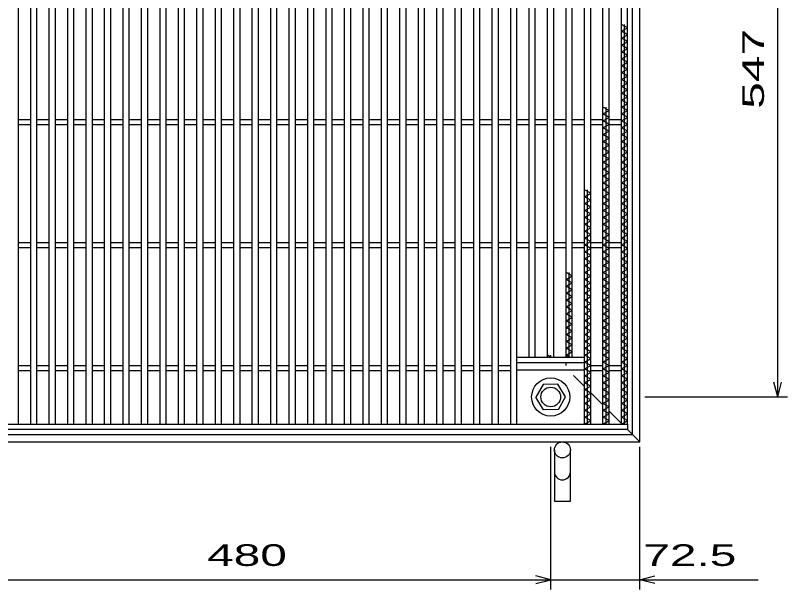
# Model space of a CAD drawing. Units: millimetres, scale not verified. Extents: x -1456 to 1385, y -1026 to 843.
# Drawn here: x -876 to -248, y -312 to 155 of the extents above; entities that cross this region are included whole.
import ezdxf
from ezdxf.enums import TextEntityAlignment as Align

# ---------------------------------------------------------------- set-up
doc = ezdxf.new("R2010")
doc.units = ezdxf.units.MM
doc.header["$LTSCALE"] = 8
doc.linetypes.add('DASHED', pattern=[7.5, 6, -1.5])
for name, color, linetype, lineweight in [('16', 3, 'Continuous', 25), ('19', 6, 'Continuous', 25), ('22', 4, 'Continuous', 25)]:
    doc.layers.add(name, color=color, linetype=linetype, lineweight=lineweight)
doc.styles.add('ベクトル', font='')
doc.styles.get('ベクトル').set_extended_font_data('ベクトル')

msp = doc.modelspace()

# ---------------------------------------------------------------- linework, layer by layer
at = {"layer": '16'}
for p, q in [((-873, -177), (-873, 414)), ((-863, -177), (-863, 414)), ((-858, -177), (-858, 414)), ((-848, -177), (-848, 414)), ((-843, -177), (-843, 414)), ((-833, -177), (-833, 414)), ((-828, -177), (-828, 414)), ((-818, -177), (-818, 414)), ((-813, -177), (-813, 414)), ((-803, -177), (-803, 414)), ((-798, -177), (-798, 414)), ((-788, -177), (-788, 414)), ((-783, -177), (-783, 414)), ((-773, -177), (-773, 414)), ((-768, -177), (-768, 414)), ((-758, -177), (-758, 414)), ((-753, -177), (-753, 414)), ((-743, -177), (-743, 414)), ((-738, -177), (-738, 414)), ((-728, -177), (-728, 414)), ((-723, -177), (-723, 414)), ((-713, -177), (-713, 414)), ((-708, -177), (-708, 414)), ((-698, -177), (-698, 414)), ((-693, -177), (-693, 414)), ((-683, -177), (-683, 414)), ((-678, -177), (-678, 414)), ((-668, -177), (-668, 414)), ((-663, -177), (-663, 414)), ((-653, -177), (-653, 414)), ((-648, -177), (-648, 414)), ((-638, -177), (-638, 414)), ((-633, -177), (-633, 414)), ((-623, -177), (-623, 414)), ((-618, -177), (-618, 414)), ((-608, -177), (-608, 414)), ((-603, -177), (-603, 414)), ((-593, -177), (-593, 414)), ((-588, -177), (-588, 414)), ((-578, -177), (-578, 414)), ((-573, -177), (-573, 414)), ((-563, -177), (-563, 414)), ((-558, -177), (-558, 414)), ((-548, -177), (-548, 414)), ((-543, -177), (-543, 414)), ((-533, -177), (-533, 414)), ((-528, -177), (-528, 414)), ((-518, -177), (-518, 414)), ((-513, -177), (-513, 414)), ((-503, -177), (-503, 414)), ((-498, -177), (-498, 414)), ((-488, -177), (-488, 414)), ((-483, -177), (-483, 414)), ((-473, -177), (-473, 414)), ((-468, -177), (-468, 414)), ((-413, -177), (-413, 414)), ((-408, -177), (-408, 414)), ((-398, -177), (-398, 414)), ((-393, -177), (-393, 414)), ((-383, -177), (-383, 414)), ((-378, -177), (-378, 414)), ((-458, -122.5), (-458, 359.5)), ((-453, -122.5), (-453, 359.5)), ((-443, -122.5), (-443, 359.5)), ((-438, -122.5), (-438, 359.5)), ((-428, -122.5), (-428, 359.5)), ((-423, -122.5), (-423, 359.5)), ((-378, 145), (-383, 147.8)), ((-383, 142.2), (-378, 145)), ((-380.5, -177), (-380.5, 147.8)), ((-378, 139.4), (-383, 142.2)), ((-383, 136.6), (-378, 139.4)), ((-378, 133.8), (-383, 136.6)), ((-383, 131), (-378, 133.8)), ((-378, 128.2), (-383, 131)), ((-383, 125.4), (-378, 128.2)), ((-378, 122.6), (-383, 125.4)), ((-383, 119.8), (-378, 122.6)), ((-378, 117), (-383, 119.8)), ((-383, 114.2), (-378, 117)), ((-378, 111.4), (-383, 114.2)), ((-383, 108.6), (-378, 111.4)), ((-378, 105.8), (-383, 108.6)), ((-383, 103), (-378, 105.8)), ((-378, 100.2), (-383, 103)), ((-383, 97.4), (-378, 100.2)), ((-378, 94.6), (-383, 97.4)), ((-383, 91.8), (-378, 94.6)), ((-378, 89), (-383, 91.8)), ((-383, 86.2), (-378, 89)), ((-378, 83.4), (-383, 86.2)), ((-383, 80.6), (-378, 83.4)), ((-393, 77.8), (-398, 80.6)), ((-398, 75), (-393, 77.8)), ((-395.5, -177), (-395.5, 80.6)), ((-378, 77.8), (-383, 80.6)), ((-383, 75), (-378, 77.8)), ((-873, 70.5), (-863, 70.5)), ((-858, 70.5), (-848, 70.5)), ((-843, 70.5), (-833, 70.5)), ((-828, 70.5), (-818, 70.5)), ((-813, 70.5), (-803, 70.5)), ((-798, 70.5), (-788, 70.5)), ((-783, 70.5), (-773, 70.5)), ((-768, 70.5), (-758, 70.5)), ((-753, 70.5), (-743, 70.5)), ((-738, 70.5), (-728, 70.5)), ((-723, 70.5), (-713, 70.5)), ((-708, 70.5), (-698, 70.5)), ((-693, 70.5), (-683, 70.5)), ((-678, 70.5), (-668, 70.5)), ((-663, 70.5), (-653, 70.5)), ((-648, 70.5), (-638, 70.5)), ((-633, 70.5), (-623, 70.5)), ((-618, 70.5), (-608, 70.5)), ((-603, 70.5), (-593, 70.5)), ((-588, 70.5), (-578, 70.5)), ((-573, 70.5), (-563, 70.5)), ((-558, 70.5), (-548, 70.5)), ((-543, 70.5), (-533, 70.5)), ((-528, 70.5), (-518, 70.5)), ((-513, 70.5), (-503, 70.5)), ((-498, 70.5), (-488, 70.5)), ((-483, 70.5), (-473, 70.5)), ((-468, 70.5), (-458, 70.5)), ((-453, 70.5), (-443, 70.5)), ((-438, 70.5), (-428, 70.5)), ((-423, 70.5), (-413, 70.5)), ((-408, 70.5), (-398, 70.5)), ((-393, 72.2), (-398, 75)), ((-398, 69.4), (-393, 72.2)), ((-393, 66.6), (-398, 69.4)), ((-393, 70.5), (-383, 70.5)), ((-378, 72.2), (-383, 75)), ((-383, 69.4), (-378, 72.2)), ((-378, 66.6), (-383, 69.4)), ((-873, 66.5), (-863, 66.5)), ((-858, 66.5), (-848, 66.5)), ((-843, 66.5), (-833, 66.5)), ((-828, 66.5), (-818, 66.5)), ((-813, 66.5), (-803, 66.5)), ((-798, 66.5), (-788, 66.5)), ((-783, 66.5), (-773, 66.5)), ((-768, 66.5), (-758, 66.5)), ((-753, 66.5), (-743, 66.5)), ((-738, 66.5), (-728, 66.5)), ((-723, 66.5), (-713, 66.5)), ((-708, 66.5), (-698, 66.5)), ((-693, 66.5), (-683, 66.5)), ((-678, 66.5), (-668, 66.5)), ((-663, 66.5), (-653, 66.5)), ((-648, 66.5), (-638, 66.5)), ((-633, 66.5), (-623, 66.5)), ((-618, 66.5), (-608, 66.5)), ((-603, 66.5), (-593, 66.5)), ((-588, 66.5), (-578, 66.5)), ((-573, 66.5), (-563, 66.5)), ((-558, 66.5), (-548, 66.5)), ((-543, 66.5), (-533, 66.5)), ((-528, 66.5), (-518, 66.5)), ((-513, 66.5), (-503, 66.5)), ((-498, 66.5), (-488, 66.5)), ((-483, 66.5), (-473, 66.5)), ((-468, 66.5), (-458, 66.5)), ((-453, 66.5), (-443, 66.5)), ((-438, 66.5), (-428, 66.5)), ((-423, 66.5), (-413, 66.5)), ((-408, 66.5), (-398, 66.5)), ((-398, 63.8), (-393, 66.6)), ((-393, 61), (-398, 63.8)), ((-393, 66.5), (-383, 66.5)), ((-383, 63.8), (-378, 66.6)), ((-378, 61), (-383, 63.8)), ((-398, 58.2), (-393, 61)), ((-393, 55.4), (-398, 58.2)), ((-383, 58.2), (-378, 61)), ((-378, 55.4), (-383, 58.2)), ((-398, 52.6), (-393, 55.4)), ((-393, 49.8), (-398, 52.6)), ((-383, 52.6), (-378, 55.4)), ((-378, 49.8), (-383, 52.6)), ((-398, 47), (-393, 49.8)), ((-393, 44.2), (-398, 47)), ((-398, 41.4), (-393, 44.2)), ((-383, 47), (-378, 49.8)), ((-378, 44.2), (-383, 47)), ((-383, 41.4), (-378, 44.2)), ((-393, 38.6), (-398, 41.4)), ((-398, 35.8), (-393, 38.6)), ((-378, 38.6), (-383, 41.4)), ((-383, 35.8), (-378, 38.6)), ((-393, 33), (-398, 35.8)), ((-398, 30.2), (-393, 33)), ((-378, 33), (-383, 35.8)), ((-383, 30.2), (-378, 33)), ((-393, 27.4), (-398, 30.2)), ((-398, 24.6), (-393, 27.4)), ((-378, 27.4), (-383, 30.2)), ((-383, 24.6), (-378, 27.4)), ((-393, 21.8), (-398, 24.6)), ((-398, 19), (-393, 21.8)), ((-393, 16.2), (-398, 19)), ((-378, 21.8), (-383, 24.6)), ((-383, 19), (-378, 21.8)), ((-378, 16.2), (-383, 19)), ((-408, 10.6), (-413, 13.4)), ((-410.5, -177), (-410.5, 13.4)), ((-398, 13.4), (-393, 16.2)), ((-393, 10.6), (-398, 13.4)), ((-383, 13.4), (-378, 16.2)), ((-378, 10.6), (-383, 13.4)), ((-413, 7.8), (-408, 10.6)), ((-408, 5), (-413, 7.8)), ((-398, 7.8), (-393, 10.6)), ((-393, 5), (-398, 7.8)), ((-383, 7.8), (-378, 10.6)), ((-378, 5), (-383, 7.8)), ((-413, 2.2), (-408, 5)), ((-408, -0.6), (-413, 2.2)), ((-398, 2.2), (-393, 5)), ((-393, -0.6), (-398, 2.2)), ((-383, 2.2), (-378, 5)), ((-378, -0.6), (-383, 2.2)), ((-413, -3.4), (-408, -0.6)), ((-408, -6.2), (-413, -3.4)), ((-413, -9), (-408, -6.2)), ((-398, -3.4), (-393, -0.6)), ((-393, -6.2), (-398, -3.4)), ((-398, -9), (-393, -6.2)), ((-383, -3.4), (-378, -0.6)), ((-378, -6.2), (-383, -3.4)), ((-383, -9), (-378, -6.2)), ((-408, -11.8), (-413, -9)), ((-413, -14.6), (-408, -11.8)), ((-393, -11.8), (-398, -9)), ((-398, -14.6), (-393, -11.8)), ((-378, -11.8), (-383, -9)), ((-383, -14.6), (-378, -11.8)), ((-408, -17.4), (-413, -14.6)), ((-413, -20.2), (-408, -17.4)), ((-393, -17.4), (-398, -14.6)), ((-398, -20.2), (-393, -17.4)), ((-378, -17.4), (-383, -14.6)), ((-383, -20.2), (-378, -17.4)), ((-408, -23), (-413, -20.2)), ((-413, -25.8), (-408, -23)), ((-393, -23), (-398, -20.2)), ((-398, -25.8), (-393, -23)), ((-378, -23), (-383, -20.2)), ((-383, -25.8), (-378, -23)), ((-873, -29.5), (-863, -29.5)), ((-858, -29.5), (-848, -29.5)), ((-843, -29.5), (-833, -29.5)), ((-828, -29.5), (-818, -29.5)), ((-813, -29.5), (-803, -29.5)), ((-798, -29.5), (-788, -29.5)), ((-783, -29.5), (-773, -29.5)), ((-768, -29.5), (-758, -29.5)), ((-753, -29.5), (-743, -29.5)), ((-738, -29.5), (-728, -29.5)), ((-723, -29.5), (-713, -29.5)), ((-708, -29.5), (-698, -29.5)), ((-693, -29.5), (-683, -29.5)), ((-678, -29.5), (-668, -29.5)), ((-663, -29.5), (-653, -29.5)), ((-648, -29.5), (-638, -29.5)), ((-633, -29.5), (-623, -29.5)), ((-618, -29.5), (-608, -29.5)), ((-603, -29.5), (-593, -29.5)), ((-588, -29.5), (-578, -29.5)), ((-573, -29.5), (-563, -29.5)), ((-558, -29.5), (-548, -29.5)), ((-543, -29.5), (-533, -29.5)), ((-528, -29.5), (-518, -29.5)), ((-513, -29.5), (-503, -29.5)), ((-498, -29.5), (-488, -29.5)), ((-483, -29.5), (-473, -29.5)), ((-468, -29.5), (-458, -29.5)), ((-453, -29.5), (-443, -29.5)), ((-438, -29.5), (-428, -29.5)), ((-423, -29.5), (-413, -29.5)), ((-408, -28.6), (-413, -25.8)), ((-413, -31.4), (-408, -28.6)), ((-408, -29.5), (-398, -29.5)), ((-393, -28.6), (-398, -25.8)), ((-398, -31.4), (-393, -28.6)), ((-393, -29.5), (-383, -29.5)), ((-378, -28.6), (-383, -25.8)), ((-383, -31.4), (-378, -28.6)), ((-873, -33.5), (-863, -33.5)), ((-858, -33.5), (-848, -33.5)), ((-843, -33.5), (-833, -33.5)), ((-828, -33.5), (-818, -33.5)), ((-813, -33.5), (-803, -33.5)), ((-798, -33.5), (-788, -33.5)), ((-783, -33.5), (-773, -33.5)), ((-768, -33.5), (-758, -33.5)), ((-753, -33.5), (-743, -33.5)), ((-738, -33.5), (-728, -33.5)), ((-723, -33.5), (-713, -33.5)), ((-708, -33.5), (-698, -33.5)), ((-693, -33.5), (-683, -33.5)), ((-678, -33.5), (-668, -33.5)), ((-663, -33.5), (-653, -33.5)), ((-648, -33.5), (-638, -33.5)), ((-633, -33.5), (-623, -33.5)), ((-618, -33.5), (-608, -33.5)), ((-603, -33.5), (-593, -33.5)), ((-588, -33.5), (-578, -33.5)), ((-573, -33.5), (-563, -33.5)), ((-558, -33.5), (-548, -33.5)), ((-543, -33.5), (-533, -33.5)), ((-528, -33.5), (-518, -33.5)), ((-513, -33.5), (-503, -33.5)), ((-498, -33.5), (-488, -33.5)), ((-483, -33.5), (-473, -33.5)), ((-468, -33.5), (-458, -33.5)), ((-453, -33.5), (-443, -33.5)), ((-438, -33.5), (-428, -33.5)), ((-423, -33.5), (-413, -33.5)), ((-408, -34.2), (-413, -31.4)), ((-413, -37), (-408, -34.2)), ((-408, -39.8), (-413, -37)), ((-408, -33.5), (-398, -33.5)), ((-393, -34.2), (-398, -31.4)), ((-398, -37), (-393, -34.2)), ((-393, -39.8), (-398, -37)), ((-393, -33.5), (-383, -33.5)), ((-378, -34.2), (-383, -31.4)), ((-383, -37), (-378, -34.2)), ((-378, -39.8), (-383, -37)), ((-413, -42.6), (-408, -39.8)), ((-408, -45.4), (-413, -42.6)), ((-398, -42.6), (-393, -39.8)), ((-393, -45.4), (-398, -42.6)), ((-383, -42.6), (-378, -39.8)), ((-378, -45.4), (-383, -42.6)), ((-413, -48.2), (-408, -45.4)), ((-408, -51), (-413, -48.2)), ((-398, -48.2), (-393, -45.4)), ((-393, -51), (-398, -48.2)), ((-383, -48.2), (-378, -45.4)), ((-378, -51), (-383, -48.2)), ((-423, -56.6), (-428, -53.8)), ((-425.5, -122.5), (-425.5, -53.8)), ((-413, -53.8), (-408, -51)), ((-408, -56.6), (-413, -53.8)), ((-398, -53.8), (-393, -51)), ((-393, -56.6), (-398, -53.8)), ((-383, -53.8), (-378, -51)), ((-378, -56.6), (-383, -53.8)), ((-428, -59.4), (-423, -56.6)), ((-423, -62.2), (-428, -59.4)), ((-428, -65), (-423, -62.2)), ((-413, -59.4), (-408, -56.6)), ((-408, -62.2), (-413, -59.4)), ((-413, -65), (-408, -62.2)), ((-398, -59.4), (-393, -56.6)), ((-393, -62.2), (-398, -59.4)), ((-398, -65), (-393, -62.2)), ((-383, -59.4), (-378, -56.6)), ((-378, -62.2), (-383, -59.4)), ((-383, -65), (-378, -62.2)), ((-423, -67.8), (-428, -65)), ((-428, -70.6), (-423, -67.8)), ((-408, -67.8), (-413, -65)), ((-413, -70.6), (-408, -67.8)), ((-393, -67.8), (-398, -65)), ((-398, -70.6), (-393, -67.8)), ((-378, -67.8), (-383, -65)), ((-383, -70.6), (-378, -67.8)), ((-423, -73.4), (-428, -70.6)), ((-428, -76.2), (-423, -73.4)), ((-408, -73.4), (-413, -70.6)), ((-413, -76.2), (-408, -73.4)), ((-393, -73.4), (-398, -70.6)), ((-398, -76.2), (-393, -73.4)), ((-378, -73.4), (-383, -70.6)), ((-383, -76.2), (-378, -73.4)), ((-423, -79), (-428, -76.2)), ((-428, -81.8), (-423, -79)), ((-408, -79), (-413, -76.2)), ((-413, -81.8), (-408, -79)), ((-393, -79), (-398, -76.2)), ((-398, -81.8), (-393, -79)), ((-378, -79), (-383, -76.2)), ((-383, -81.8), (-378, -79)), ((-423, -84.6), (-428, -81.8)), ((-428, -87.4), (-423, -84.6)), ((-423, -90.2), (-428, -87.4)), ((-408, -84.6), (-413, -81.8)), ((-413, -87.4), (-408, -84.6)), ((-408, -90.2), (-413, -87.4)), ((-393, -84.6), (-398, -81.8)), ((-398, -87.4), (-393, -84.6)), ((-393, -90.2), (-398, -87.4)), ((-378, -84.6), (-383, -81.8)), ((-383, -87.4), (-378, -84.6)), ((-378, -90.2), (-383, -87.4)), ((-428, -93), (-423, -90.2)), ((-423, -95.8), (-428, -93)), ((-413, -93), (-408, -90.2)), ((-408, -95.8), (-413, -93)), ((-398, -93), (-393, -90.2)), ((-393, -95.8), (-398, -93)), ((-383, -93), (-378, -90.2)), ((-378, -95.8), (-383, -93)), ((-428, -98.6), (-423, -95.8)), ((-423, -101.4), (-428, -98.6)), ((-413, -98.6), (-408, -95.8)), ((-408, -101.4), (-413, -98.6)), ((-398, -98.6), (-393, -95.8)), ((-393, -101.4), (-398, -98.6)), ((-383, -98.6), (-378, -95.8)), ((-378, -101.4), (-383, -98.6)), ((-428, -104.2), (-423, -101.4)), ((-423, -107), (-428, -104.2)), ((-413, -104.2), (-408, -101.4)), ((-408, -107), (-413, -104.2)), ((-398, -104.2), (-393, -101.4)), ((-393, -107), (-398, -104.2)), ((-383, -104.2), (-378, -101.4)), ((-378, -107), (-383, -104.2)), ((-428, -109.8), (-423, -107)), ((-423, -112.6), (-428, -109.8)), ((-428, -115.4), (-423, -112.6)), ((-413, -109.8), (-408, -107)), ((-408, -112.6), (-413, -109.8)), ((-413, -115.4), (-408, -112.6)), ((-398, -109.8), (-393, -107)), ((-393, -112.6), (-398, -109.8)), ((-398, -115.4), (-393, -112.6)), ((-383, -109.8), (-378, -107)), ((-378, -112.6), (-383, -109.8)), ((-383, -115.4), (-378, -112.6)), ((-423, -118.2), (-428, -115.4)), ((-428, -121), (-423, -118.2)), ((-408, -118.2), (-413, -115.4)), ((-413, -121), (-408, -118.2)), ((-393, -118.2), (-398, -115.4)), ((-398, -121), (-393, -118.2)), ((-378, -118.2), (-383, -115.4)), ((-383, -121), (-378, -118.2)), ((-468, -122.5), (-413, -122.5)), ((-468, -127), (-468, -122.5)), ((-440.32, -122.5), (-443, -121)), ((-440.5, -122.5), (-440.5, -121)), ((-425.32, -122.5), (-428, -121)), ((-408, -123.8), (-413, -121)), ((-413, -127), (-413, -122.5)), ((-413, -126.6), (-408, -123.8)), ((-393, -123.8), (-398, -121)), ((-398, -126.6), (-393, -123.8)), ((-378, -123.8), (-383, -121)), ((-383, -126.6), (-378, -123.8)), ((-873, -129.5), (-863, -129.5)), ((-858, -129.5), (-848, -129.5)), ((-843, -129.5), (-833, -129.5)), ((-828, -129.5), (-818, -129.5)), ((-813, -129.5), (-803, -129.5)), ((-798, -129.5), (-788, -129.5)), ((-783, -129.5), (-773, -129.5)), ((-768, -129.5), (-758, -129.5)), ((-753, -129.5), (-743, -129.5)), ((-738, -129.5), (-728, -129.5)), ((-723, -129.5), (-713, -129.5)), ((-708, -129.5), (-698, -129.5)), ((-693, -129.5), (-683, -129.5)), ((-678, -129.5), (-668, -129.5)), ((-663, -129.5), (-653, -129.5)), ((-648, -129.5), (-638, -129.5)), ((-633, -129.5), (-623, -129.5)), ((-618, -129.5), (-608, -129.5)), ((-603, -129.5), (-593, -129.5)), ((-588, -129.5), (-578, -129.5)), ((-573, -129.5), (-563, -129.5)), ((-558, -129.5), (-548, -129.5)), ((-543, -129.5), (-533, -129.5)), ((-528, -129.5), (-518, -129.5)), ((-513, -129.5), (-503, -129.5)), ((-498, -129.5), (-488, -129.5)), ((-483, -129.5), (-473, -129.5)), ((-468, -127), (-413, -127)), ((-408, -129.4), (-413, -126.6)), ((-413, -132.2), (-408, -129.4)), ((-408, -129.5), (-398, -129.5)), ((-393, -129.4), (-398, -126.6)), ((-398, -132.2), (-393, -129.4)), ((-393, -129.5), (-383, -129.5)), ((-378, -129.4), (-383, -126.6)), ((-383, -132.2), (-378, -129.4)), ((-873, -133.5), (-863, -133.5)), ((-858, -133.5), (-848, -133.5)), ((-843, -133.5), (-833, -133.5)), ((-828, -133.5), (-818, -133.5)), ((-813, -133.5), (-803, -133.5)), ((-798, -133.5), (-788, -133.5)), ((-783, -133.5), (-773, -133.5)), ((-768, -133.5), (-758, -133.5)), ((-753, -133.5), (-743, -133.5)), ((-738, -133.5), (-728, -133.5)), ((-723, -133.5), (-713, -133.5)), ((-708, -133.5), (-698, -133.5)), ((-693, -133.5), (-683, -133.5)), ((-678, -133.5), (-668, -133.5)), ((-663, -133.5), (-653, -133.5)), ((-648, -133.5), (-638, -133.5)), ((-633, -133.5), (-623, -133.5)), ((-618, -133.5), (-608, -133.5)), ((-603, -133.5), (-593, -133.5)), ((-588, -133.5), (-578, -133.5)), ((-573, -133.5), (-563, -133.5)), ((-558, -133.5), (-548, -133.5)), ((-543, -133.5), (-533, -133.5)), ((-528, -133.5), (-518, -133.5)), ((-513, -133.5), (-503, -133.5)), ((-498, -133.5), (-488, -133.5)), ((-483, -133.5), (-473, -133.5)), ((-468, -133), (-413, -133)), ((-408, -135), (-413, -132.2)), ((-413, -137.8), (-408, -135)), ((-408, -140.6), (-413, -137.8)), ((-408, -133.5), (-398, -133.5)), ((-393, -135), (-398, -132.2)), ((-398, -137.8), (-393, -135)), ((-393, -140.6), (-398, -137.8)), ((-393, -133.5), (-383, -133.5)), ((-378, -135), (-383, -132.2)), ((-383, -137.8), (-378, -135)), ((-378, -140.6), (-383, -137.8)), ((-413, -143.4), (-408, -140.6)), ((-408, -146.2), (-413, -143.4)), ((-398, -143.4), (-393, -140.6)), ((-393, -146.2), (-398, -143.4)), ((-383, -143.4), (-378, -140.6)), ((-378, -146.2), (-383, -143.4)), ((-446.72, -144.74), (-452.5, -155.25)), ((-434.72, -144.48), (-446.72, -144.74)), ((-428.5, -155), (-434.72, -144.48)), ((-413, -149), (-408, -146.2)), ((-408, -151.8), (-413, -149)), ((-398, -149), (-393, -146.2)), ((-393, -151.8), (-398, -149)), ((-383, -149), (-378, -146.2)), ((-378, -151.8), (-383, -149)), ((-446.28, -165.52), (-452.5, -155.25)), ((-434.28, -165.26), (-428.5, -154.75)), ((-413, -154.6), (-408, -151.8)), ((-408, -157.4), (-413, -154.6)), ((-398, -154.6), (-393, -151.8)), ((-393, -157.4), (-398, -154.6)), ((-383, -154.6), (-378, -151.8)), ((-378, -157.4), (-383, -154.6)), ((-413, -160.2), (-408, -157.4)), ((-408, -163), (-413, -160.2)), ((-413, -165.8), (-408, -163)), ((-398, -160.2), (-393, -157.4)), ((-393, -163), (-398, -160.2)), ((-398, -165.8), (-393, -163)), ((-383, -160.2), (-378, -157.4)), ((-378, -163), (-383, -160.2)), ((-383, -165.8), (-378, -163)), ((-434.28, -165.26), (-446.28, -165.52)), ((-408, -168.6), (-413, -165.8)), ((-413, -171.4), (-408, -168.6)), ((-393, -168.6), (-398, -165.8)), ((-398, -171.4), (-393, -168.6)), ((-378, -168.6), (-383, -165.8)), ((-383, -171.4), (-378, -168.6)), ((-408, -174.2), (-413, -171.4)), ((-413, -177), (-408, -174.2)), ((-393, -174.2), (-398, -171.4)), ((-398, -177), (-393, -174.2)), ((-378, -174.2), (-383, -171.4)), ((-383, -177), (-378, -174.2)), ((-983, -177), (-378, -177)), ((-378, -181.5), (-983, -181.5)), ((-878, -177), (-873, -177)), ((-863, -177), (-858, -177)), ((-848, -177), (-843, -177)), ((-833, -177), (-828, -177)), ((-818, -177), (-813, -177)), ((-803, -177), (-798, -177)), ((-788, -177), (-783, -177)), ((-773, -177), (-768, -177)), ((-758, -177), (-753, -177)), ((-743, -177), (-738, -177)), ((-728, -177), (-723, -177)), ((-713, -177), (-708, -177)), ((-698, -177), (-693, -177)), ((-683, -177), (-678, -177)), ((-668, -177), (-663, -177)), ((-653, -177), (-648, -177)), ((-638, -177), (-633, -177)), ((-623, -177), (-618, -177)), ((-608, -177), (-603, -177)), ((-593, -177), (-588, -177)), ((-578, -177), (-573, -177)), ((-563, -177), (-558, -177)), ((-548, -177), (-543, -177)), ((-533, -177), (-528, -177)), ((-518, -177), (-513, -177)), ((-503, -177), (-498, -177)), ((-488, -177), (-483, -177)), ((-473, -177), (-468, -177)), ((-458, -177), (-453, -177)), ((-443, -177), (-438, -177)), ((-428, -177), (-423, -177)), ((-413, -177), (-408, -177)), ((-398, -177), (-393, -177)), ((-383, -177), (-378, -177)), ((-378, -177), (-378, -181.5))]:
    msp.add_line(p, q, dxfattribs=at)
for radius in [15.5, 8]:
    msp.add_circle((-440.5, -155), radius, dxfattribs=at)
at = {"layer": '19'}
for p, q in [((-368, -191.5), (-368, 428.5)), ((-374, -185.5), (-374, 422.5)), ((-987, -185.5), (-374, -185.5)), ((-993, -191.5), (-368, -191.5)), ((-437.5, -198), (-437.5, -239.62)), ((-424.5, -239.62), (-424.5, -198)), ((-437.5, -239.62), (-424.5, -239.62))]:
    msp.add_line(p, q, dxfattribs=at)
at = {"layer": '19', "linetype": 'DASHED'}
for p, q in [((-428, -129.5), (-428, -127)), ((-413, -146.5), (-422, -137.5)), ((-398, -161.5), (-408, -151.5)), ((-383, -176.5), (-393, -166.5)), ((-368, -191.5), (-378, -181.5))]:
    msp.add_line(p, q, dxfattribs=at)
at = {"layer": '19'}
msp.add_circle((-431, -198), 6.5, dxfattribs=at)
msp.add_arc((-431, -215.84), 6.5, 180, 0, dxfattribs=at)
at = {"layer": '22'}
for p, q in [((-256, -155), (-256, 392)), ((-256, -155), (-259.2, -143)), ((-256, -155), (-252.8, -143)), ((-364, -155), (-248, -155)), ((-440.5, -311.5), (-440.5, -195.5)), ((-368, -311.5), (-368, -195.5)), ((-440.5, -303.5), (-452.5, -300.3)), ((-368, -303.5), (-356, -300.3)), ((-920.5, -303.5), (-440.5, -303.5)), ((-452.5, -306.7), (-440.5, -303.5)), ((-440.5, -303.5), (-368, -303.5)), ((-356, -306.7), (-368, -303.5)), ((-368, -303.5), (-272, -303.5))]:
    msp.add_line(p, q, dxfattribs=at)

# ---------------------------------------------------------------- texts
at = {"layer": '22', "color": 2, "style": 'ベクトル', "width": 1.65}
msp.add_text(' 547 ', height=17.6, rotation=90, dxfattribs=at).set_placement((-276, 68.5), align=Align.MIDDLE_LEFT)
for s, p in [(' 480 ', (-730.5, -283.5)), (' 72.5 ', (-376, -283.5))]:
    msp.add_text(s, height=17.6, dxfattribs=at).set_placement(p, align=Align.MIDDLE_LEFT)

doc.saveas('drawing.dxf')
